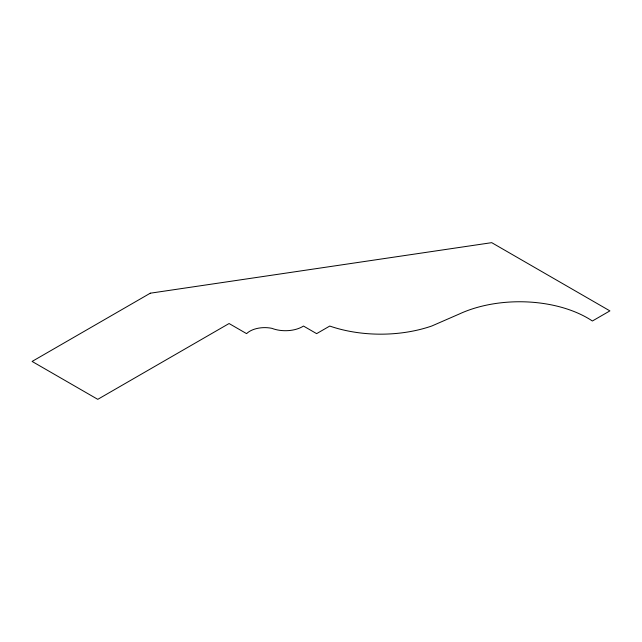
<?xml version="1.0" encoding="UTF-8"?>
<svg xmlns="http://www.w3.org/2000/svg" width="642" height="642" viewBox="0 0 642 642"><rect width="100%" height="100%" fill="white"/><g stroke="black" fill="none" stroke-linecap="round" stroke-linejoin="round"><path stroke-width="0.96" d="M150.284 293.201L32.1 361.438L97.761 399.34L229.074 323.528L246.584 333.639A21.05 12.158 0 0 1 271.911 328.343A24.276 14.02 0 0 0 303.489 326.056L316.626 333.639L329.755 326.056A99.277 57.315 0 0 0 431.873 325.967L459.295 314.01A96.204 55.541 0 0 1 592.389 321L609.9 310.888L491.716 242.66L150.284 293.201"/></g></svg>
